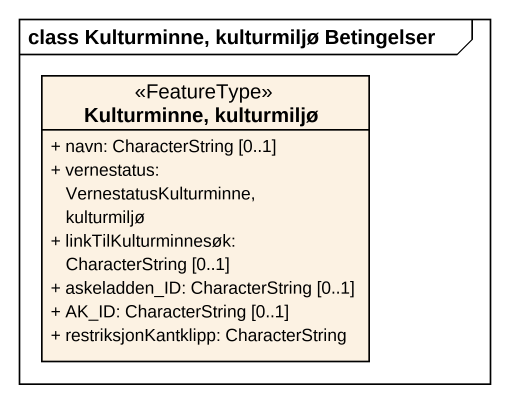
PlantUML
@startuml
mainframe class Kulturminne, kulturmiljø Betingelser
hide circle
hide empty members
skinparam classAttributeIconSize 0
class "Kulturminne, kulturmiljø" as Kulturminne_kulturmiljø <<FeatureType>> {
  + navn: CharacterString [0..1]
  + vernestatus: VernestatusKulturminne, kulturmiljø
  + linkTilKulturminnesøk: CharacterString [0..1]
  + askeladden_ID: CharacterString [0..1]
  + AK_ID: CharacterString [0..1]
  + restriksjonKantklipp: CharacterString
}
@enduml
